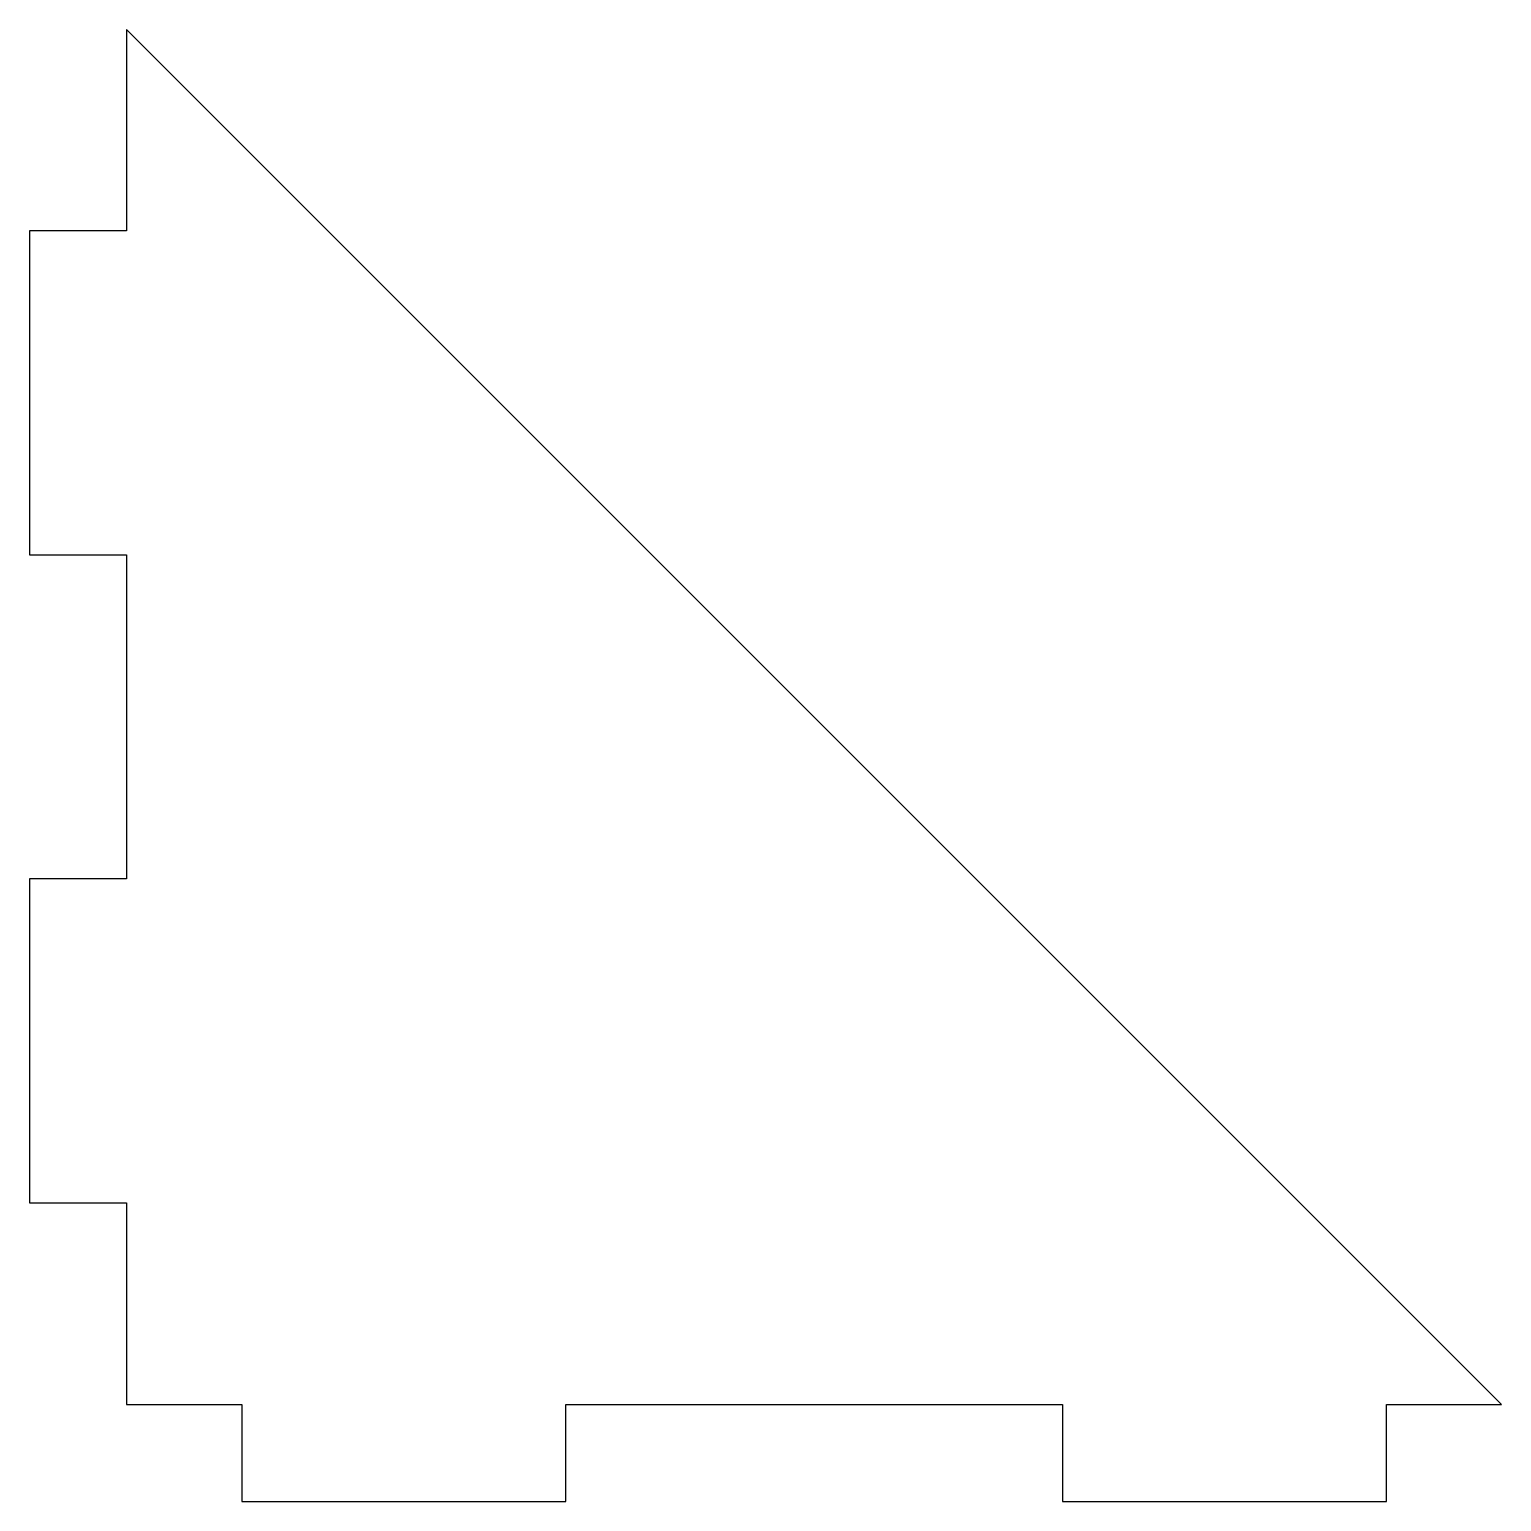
# Model space of a CAD drawing. Header units: millimetres. Extents: x -181.5 to -136.1, y -149.9 to -104.5.
import ezdxf

# ---------------------------------------------------------------- set-up
doc = ezdxf.new("R2010")
doc.units = ezdxf.units.MM
doc.layers.get('0').update_dxf_attribs({"linetype": 'CONTINUOUS'})

msp = doc.modelspace()

# ---------------------------------------------------------------- linework, layer by layer
msp.add_lwpolyline([(-178.5, -146.923), (-174.95, -146.923), (-174.95, -149.923), (-164.95, -149.923), (-164.95, -146.923), (-149.624, -146.923), (-149.624, -149.923), (-139.624, -149.923), (-139.624, -146.923), (-136.074, -146.923), (-178.5, -104.496), (-178.5, -110.709), (-181.5, -110.709), (-181.5, -120.709), (-178.5, -120.709), (-178.5, -130.709), (-181.5, -130.709), (-181.5, -140.709), (-178.5, -140.709)], close=True)

doc.saveas('drawing.dxf')
